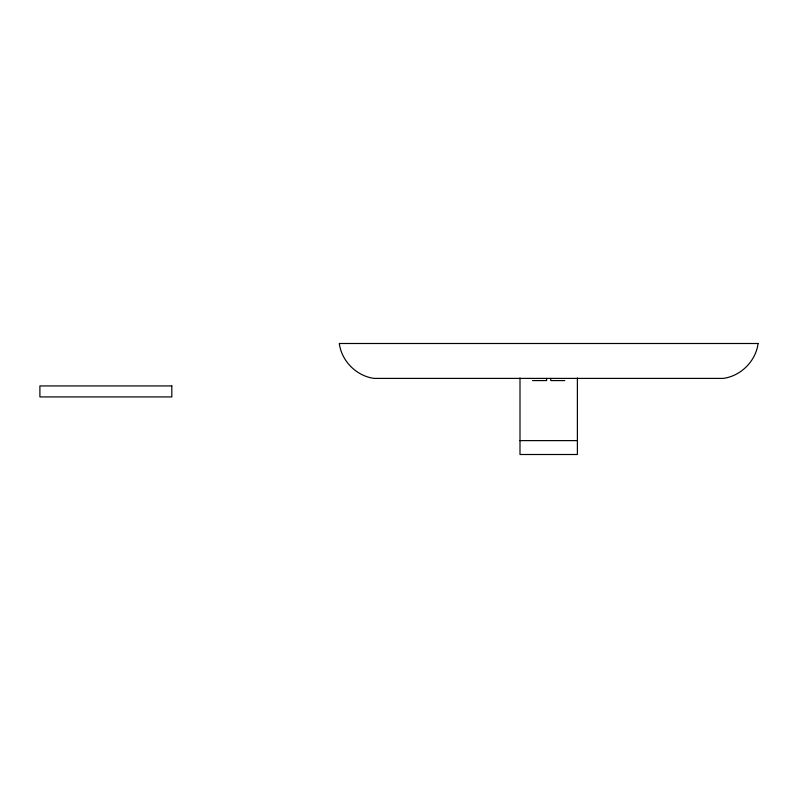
<?xml version="1.0" encoding="UTF-8"?>
<svg xmlns="http://www.w3.org/2000/svg" width="798" height="798" viewBox="0 0 798 798"><rect width="100%" height="100%" fill="white"/><g stroke="black" fill="none" stroke-linecap="round" stroke-linejoin="round"><path stroke-width="1.2" d="M532.595 380.586L546.61 380.586L546.61 378.402M564.794 380.586L550.78 380.586L550.78 378.402M519.997 440.616L577.393 440.616M577.393 377.973L577.393 454.501L519.997 454.501L519.997 377.973M758.1 343.499C755.776 361.165 740.863 376.077 723.197 378.402L374.192 378.402C356.526 376.077 341.614 361.165 339.29 343.499L758.1 343.499M171.809 385.933L39.9 385.933L39.9 396.925L171.809 396.925L171.809 385.933"/></g></svg>
